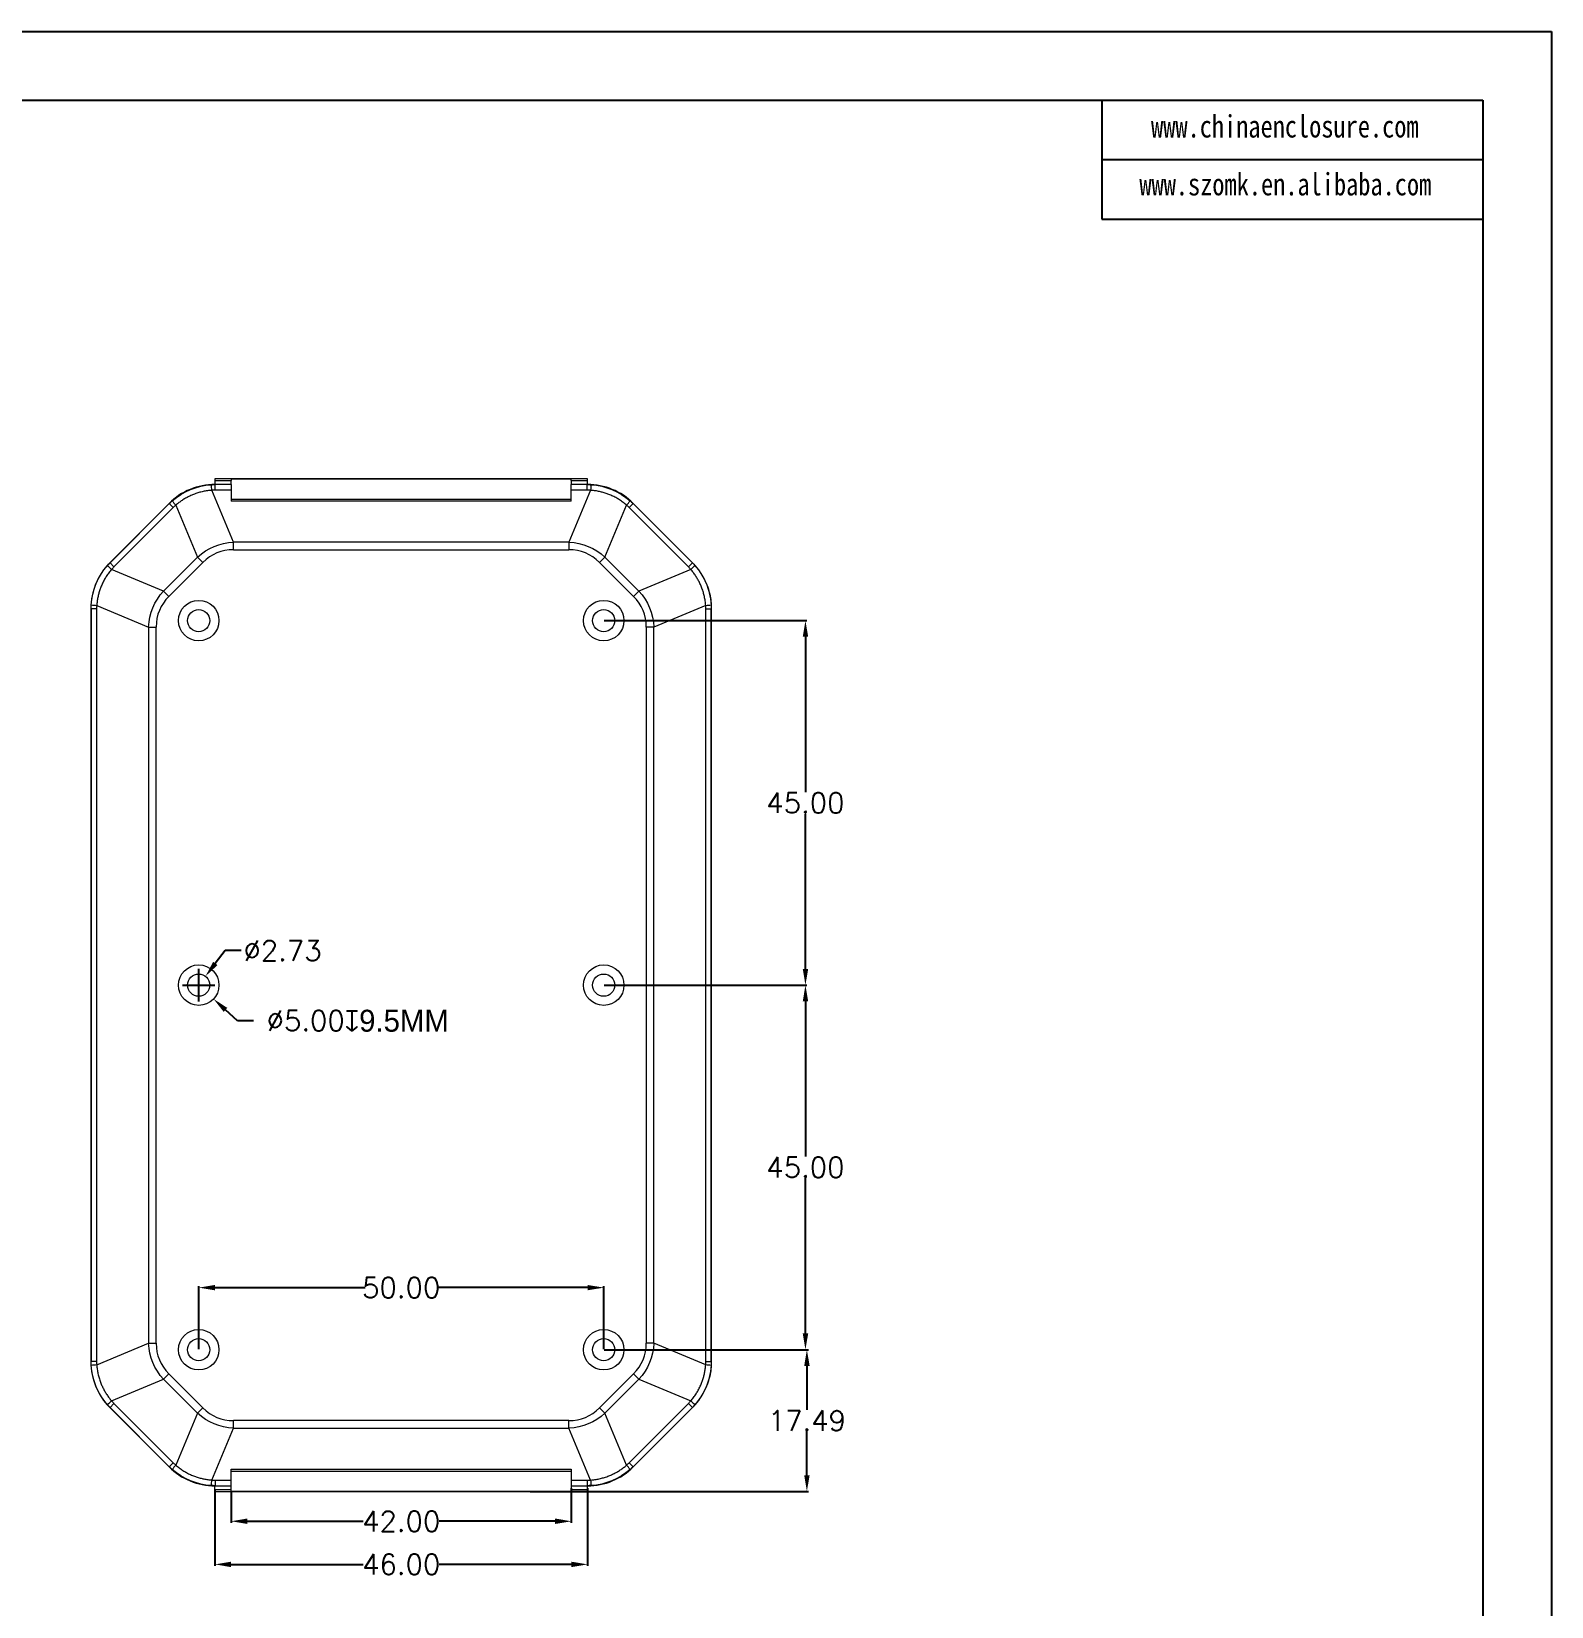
# Model space of a CAD drawing. Header units: inches. Extents: x 1153 to 3519, y 573 to 968.
# Drawn here: x 3331.4 to 3519, y 734.1 to 928.5 of the extents above; entities that cross this region are included whole.
import ezdxf

# ---------------------------------------------------------------- set-up
doc = ezdxf.new("R2010")
doc.units = ezdxf.units.IN
doc.layers.add('文字', color=81, linetype='Continuous')
doc.styles.get("Standard").update_dxf_attribs({"font": 'txt', "bigfont": 'gbcbig.shx'})
doc.styles.add('宋体', font='', dxfattribs={"width": 0.8, "height": 3.5})
doc.styles.get('宋体').set_extended_font_data('SimSun')
doc.dimstyles.new('2.5', dxfattribs={"dimtxt": 2.5, "dimasz": 2, "dimexe": 0.18, "dimexo": 0.0625, "dimgap": 0.09, "dimtad": 0, "dimtih": 1, "dimtoh": 1, "dimzin": 0, "dimdsep": 46, "dimtxsty": 'Standard', "dimcen": 2, "dimadec": 0, "dimazin": 0, "dimtfac": 1, "dimtofl": 0, "dimtmove": 0, "dimatfit": 3, "dimfxl": 1, "dimtolj": 1, "dimtzin": 0, "dimarcsym": 0})

# ---------------------------------------------------------------- blocks, each defined once
blk = doc.blocks.new('*D136')
at = {"color": 0, "lineweight": -2, "transparency": 16777216}
for p, q in [((3355.26, 815.04), (3354.04, 813.45)), ((3357.26, 815.04), (3355.26, 815.04)), ((3352, 808.78), (3352, 812.78)), ((3350, 810.78), (3354, 810.78))]:
    blk.add_line(p, q, dxfattribs=at)
at = {"color": 0, "transparency": 16777216}
blk.add_solid([(3353.78, 813.66), (3354.31, 813.25), (3352.83, 811.86)], dxfattribs=at)
at = {"layer": 'Defpoints', "color": 0, "transparency": 16777216}
for p in [(3352.83, 811.86), (3351.17, 809.69)]:
    blk.add_point(p, dxfattribs=at)
at = {"color": 0, "transparency": 16777216, "insert": (3362.35, 815.04), "char_height": 2.5, "attachment_point": 5}
blk.add_mtext('\\A1;∅2.73', dxfattribs=at)
blk = doc.blocks.new('*D137')
at = {"color": 0, "lineweight": -2, "transparency": 16777216}
for p, q in [((3352, 808.78), (3352, 812.78)), ((3350, 810.78), (3354, 810.78)), ((3356.77, 806.37), (3355.3, 807.73)), ((3358.77, 806.37), (3356.77, 806.37))]:
    blk.add_line(p, q, dxfattribs=at)
at = {"color": 0, "transparency": 16777216}
blk.add_solid([(3355.53, 807.97), (3355.08, 807.48), (3353.83, 809.08)], dxfattribs=at)
at = {"layer": 'Defpoints', "color": 0, "transparency": 16777216}
for p in [(3350.16, 812.47), (3353.83, 809.08)]:
    blk.add_point(p, dxfattribs=at)
at = {"color": 0, "transparency": 16777216, "insert": (3371.63, 806.37), "char_height": 2.5, "attachment_point": 5}
blk.add_mtext('\\A1;∅5.00{\\fAIGDT|b0|i0|c2|p2;\\H1.0833x;x9.5MM}', dxfattribs=at)
blk = doc.blocks.new('*D138')
at = {"color": 0, "lineweight": -2, "transparency": 16777216}
for p, q in [((3352, 765.84), (3352, 773.62)), ((3354, 773.44), (3372.53, 773.44)), ((3400, 773.44), (3381.46, 773.44)), ((3402, 765.84), (3402, 773.62))]:
    blk.add_line(p, q, dxfattribs=at)
at = {"color": 0, "transparency": 16777216}
for points in [[(3354, 773.77), (3354, 773.11), (3352, 773.44)], [(3400, 773.77), (3400, 773.11), (3402, 773.44)]]:
    blk.add_solid(points, dxfattribs=at)
at = {"layer": 'Defpoints', "color": 0, "transparency": 16777216}
for p in [(3402, 773.44), (3352, 765.78), (3402, 765.78)]:
    blk.add_point(p, dxfattribs=at)
at = {"color": 0, "transparency": 16777216, "insert": (3377, 773.44), "char_height": 2.5, "attachment_point": 5}
blk.add_mtext('\\A1;50.00', dxfattribs=at)
blk = doc.blocks.new('*D139')
at = {"color": 0, "lineweight": -2, "transparency": 16777216}
for p, q in [((3402.06, 810.78), (3427.08, 810.78)), ((3426.9, 808.78), (3426.9, 789.62)), ((3426.9, 767.78), (3426.9, 786.94)), ((3402.06, 765.78), (3427.08, 765.78))]:
    blk.add_line(p, q, dxfattribs=at)
at = {"color": 0, "transparency": 16777216}
for points in [[(3426.57, 808.78), (3427.24, 808.78), (3426.9, 810.78)], [(3426.57, 767.78), (3427.24, 767.78), (3426.9, 765.78)]]:
    blk.add_solid(points, dxfattribs=at)
at = {"layer": 'Defpoints', "color": 0, "transparency": 16777216}
for p in [(3402, 810.78), (3426.9, 810.78), (3402, 765.78)]:
    blk.add_point(p, dxfattribs=at)
at = {"color": 0, "transparency": 16777216, "insert": (3426.9, 788.28), "char_height": 2.5, "attachment_point": 5}
blk.add_mtext('\\A1;45.00', dxfattribs=at)
blk = doc.blocks.new('*D140')
at = {"color": 0, "lineweight": -2, "transparency": 16777216}
for p, q in [((3402.06, 855.78), (3427.08, 855.78)), ((3426.9, 853.78), (3426.9, 834.62)), ((3426.9, 812.78), (3426.9, 831.94)), ((3402.06, 810.78), (3427.08, 810.78))]:
    blk.add_line(p, q, dxfattribs=at)
at = {"color": 0, "transparency": 16777216}
for points in [[(3426.57, 853.78), (3427.24, 853.78), (3426.9, 855.78)], [(3426.57, 812.78), (3427.24, 812.78), (3426.9, 810.78)]]:
    blk.add_solid(points, dxfattribs=at)
at = {"layer": 'Defpoints', "color": 0, "transparency": 16777216}
for p in [(3402, 855.78), (3426.9, 855.78), (3402, 810.78)]:
    blk.add_point(p, dxfattribs=at)
at = {"color": 0, "transparency": 16777216, "insert": (3426.9, 833.28), "char_height": 2.5, "attachment_point": 5}
blk.add_mtext('\\A1;45.00', dxfattribs=at)
blk = doc.blocks.new('*D143')
at = {"color": 0, "lineweight": -2, "transparency": 16777216}
for p, q in [((3402.06, 765.78), (3427.26, 765.78)), ((3427.08, 763.78), (3427.08, 758.37)), ((3427.08, 750.29), (3427.08, 755.69)), ((3392.92, 748.29), (3427.26, 748.29))]:
    blk.add_line(p, q, dxfattribs=at)
at = {"color": 0, "transparency": 16777216}
for points in [[(3426.75, 763.78), (3427.42, 763.78), (3427.08, 765.78)], [(3426.75, 750.29), (3427.42, 750.29), (3427.08, 748.29)]]:
    blk.add_solid(points, dxfattribs=at)
at = {"layer": 'Defpoints', "color": 0, "transparency": 16777216}
for p in [(3402, 765.78), (3427.08, 765.78), (3392.86, 748.29)]:
    blk.add_point(p, dxfattribs=at)
at = {"color": 0, "transparency": 16777216, "insert": (3427.08, 757.03), "char_height": 2.5, "attachment_point": 5}
blk.add_mtext('\\A1;17.49', dxfattribs=at)
blk = doc.blocks.new('*D144')
at = {"color": 0, "lineweight": -2, "transparency": 16777216}
for p, q in [((3398, 748.67), (3398, 744.42)), ((3356, 748.23), (3356, 744.42)), ((3358, 744.6), (3372.32, 744.6)), ((3396, 744.6), (3381.67, 744.6))]:
    blk.add_line(p, q, dxfattribs=at)
at = {"color": 0, "transparency": 16777216}
for points in [[(3358, 744.94), (3358, 744.27), (3356, 744.6)], [(3396, 744.94), (3396, 744.27), (3398, 744.6)]]:
    blk.add_solid(points, dxfattribs=at)
at = {"layer": 'Defpoints', "color": 0, "transparency": 16777216}
for p in [(3398, 748.73), (3356, 748.3), (3398, 744.6)]:
    blk.add_point(p, dxfattribs=at)
at = {"color": 0, "transparency": 16777216, "insert": (3377, 744.6), "char_height": 2.5, "attachment_point": 5}
blk.add_mtext('\\A1;42.00', dxfattribs=at)
blk = doc.blocks.new('*D145')
at = {"color": 0, "lineweight": -2, "transparency": 16777216}
for p, q in [((3354, 748.53), (3354, 739.1)), ((3400, 748.67), (3400, 739.1)), ((3356, 739.28), (3372.32, 739.28)), ((3398, 739.28), (3381.67, 739.28))]:
    blk.add_line(p, q, dxfattribs=at)
at = {"color": 0, "transparency": 16777216}
for points in [[(3356, 739.61), (3356, 738.94), (3354, 739.28)], [(3398, 739.61), (3398, 738.94), (3400, 739.28)]]:
    blk.add_solid(points, dxfattribs=at)
at = {"layer": 'Defpoints', "color": 0, "transparency": 16777216}
for p in [(3354, 748.6), (3400, 748.73), (3354, 739.28)]:
    blk.add_point(p, dxfattribs=at)
at = {"color": 0, "transparency": 16777216, "insert": (3377, 739.28), "char_height": 2.5, "attachment_point": 5}
blk.add_mtext('\\A1;46.00', dxfattribs=at)

msp = doc.modelspace()

# ---------------------------------------------------------------- linework, layer by layer
for p, q in [((3016.166, 928.498), (3519.003, 928.498)), ((3519.003, 928.498), (3519.003, 572.957)), ((3029.178, 920.033), (3510.538, 920.033)), ((3463.509, 920.033), (3463.509, 905.336)), ((3510.538, 920.033), (3510.538, 581.422)), ((3463.509, 912.684), (3510.538, 912.684)), ((3463.509, 905.336), (3510.538, 905.336))]:
    msp.add_line(p, q)
at = {"color": 7, "linetype": 'Continuous', "lineweight": 15}
for p, q in [((3399.997, 873.27), (3353.997, 873.27)), ((3353.997, 873.27), (3353.997, 873.078)), ((3353.997, 873.078), (3353.997, 872.578)), ((3353.997, 873.078), (3355.997, 873.078)), ((3355.997, 873.261), (3397.997, 873.261)), ((3355.997, 873.261), (3355.997, 873.078)), ((3355.997, 872.578), (3355.997, 873.078)), ((3397.997, 873.078), (3397.997, 873.261)), ((3397.997, 873.078), (3399.997, 873.078)), ((3397.997, 873.078), (3397.997, 872.578)), ((3399.997, 873.078), (3399.997, 873.27)), ((3399.997, 872.578), (3399.997, 873.078)), ((3356.29, 865.468), (3353.617, 871.867)), ((3355.997, 872.578), (3353.997, 872.578)), ((3353.997, 872.569), (3353.997, 872.578)), ((3354.027, 872.564), (3354.022, 872.569)), ((3355.997, 872.569), (3354.022, 872.569)), ((3354.027, 871.879), (3354.027, 872.564)), ((3355.997, 872.564), (3354.027, 872.564)), ((3355.997, 871.879), (3354.027, 871.879)), ((3355.997, 872.578), (3355.997, 872.569)), ((3355.997, 872.564), (3355.997, 872.569)), ((3355.997, 872.564), (3355.997, 871.879)), ((3355.997, 871.879), (3355.997, 870.54)), ((3400.378, 871.867), (3397.705, 865.468)), ((3399.997, 872.578), (3397.997, 872.578)), ((3397.997, 872.569), (3397.997, 872.578)), ((3399.973, 872.569), (3397.997, 872.569)), ((3397.997, 872.569), (3397.997, 872.564)), ((3399.968, 872.564), (3397.997, 872.564)), ((3397.997, 871.879), (3397.997, 872.564)), ((3397.997, 870.54), (3397.997, 871.879)), ((3399.968, 871.879), (3397.997, 871.879)), ((3399.973, 872.569), (3399.968, 872.564)), ((3399.968, 871.879), (3399.968, 872.564)), ((3399.997, 872.578), (3399.997, 872.569)), ((3341.032, 862.928), (3348.349, 870.244)), ((3348.371, 870.222), (3341.055, 862.905)), ((3341.54, 862.42), (3348.856, 869.737)), ((3348.349, 870.244), (3348.371, 870.222)), ((3348.856, 869.737), (3348.371, 870.222)), ((3349.171, 870.032), (3351.847, 863.627)), ((3355.997, 870.753), (3397.997, 870.753)), ((3397.997, 870.54), (3355.997, 870.54)), ((3402.148, 863.627), (3404.824, 870.032)), ((3405.624, 870.222), (3405.139, 869.737)), ((3405.139, 869.737), (3412.455, 862.42)), ((3405.624, 870.222), (3405.646, 870.244)), ((3412.94, 862.905), (3405.624, 870.222)), ((3405.646, 870.244), (3412.963, 862.928)), ((3397.705, 865.468), (3356.29, 865.468)), ((3356.29, 864.524), (3356.29, 865.468)), ((3397.705, 865.468), (3397.705, 864.524)), ((3351.847, 863.627), (3347.649, 859.429)), ((3351.847, 863.627), (3352.513, 862.962)), ((3356.29, 864.524), (3397.705, 864.524)), ((3402.148, 863.627), (3401.482, 862.962)), ((3406.346, 859.429), (3402.148, 863.627)), ((3341.055, 862.905), (3341.032, 862.928)), ((3341.055, 862.905), (3341.54, 862.42)), ((3347.649, 859.429), (3341.244, 862.105)), ((3348.315, 858.764), (3352.513, 862.962)), ((3401.482, 862.962), (3405.68, 858.764)), ((3412.751, 862.105), (3406.346, 859.429)), ((3412.94, 862.905), (3412.455, 862.42)), ((3412.963, 862.928), (3412.94, 862.905)), ((3347.649, 859.429), (3348.315, 858.764)), ((3406.346, 859.429), (3405.68, 858.764)), ((3339.409, 857.66), (3345.808, 854.986)), ((3414.585, 857.66), (3408.186, 854.986)), ((3338.689, 857.271), (3338.712, 857.249)), ((3338.689, 857.271), (3338.689, 764.286)), ((3339.397, 857.249), (3338.712, 857.249)), ((3338.712, 857.249), (3338.712, 764.309)), ((3339.397, 857.249), (3339.397, 764.309)), ((3414.598, 764.309), (3414.598, 857.249)), ((3414.598, 857.249), (3415.283, 857.249)), ((3415.305, 857.271), (3415.283, 857.249)), ((3415.283, 764.309), (3415.283, 857.249)), ((3415.305, 764.286), (3415.305, 857.271)), ((3345.808, 854.986), (3345.808, 766.572)), ((3345.808, 854.986), (3346.752, 854.986)), ((3346.752, 766.572), (3346.752, 854.986)), ((3407.243, 854.986), (3407.243, 766.572)), ((3408.186, 854.986), (3407.243, 854.986)), ((3408.186, 766.572), (3408.186, 854.986)), ((3339.409, 763.898), (3345.808, 766.572)), ((3345.808, 766.572), (3346.752, 766.572)), ((3408.186, 766.572), (3407.243, 766.572)), ((3414.585, 763.898), (3408.186, 766.572)), ((3338.689, 764.286), (3338.712, 764.309)), ((3339.397, 764.309), (3338.712, 764.309)), ((3414.598, 764.309), (3415.283, 764.309)), ((3415.305, 764.286), (3415.283, 764.309)), ((3341.244, 759.452), (3347.649, 762.128)), ((3347.649, 762.128), (3348.315, 762.794)), ((3347.649, 762.128), (3351.847, 757.93)), ((3352.513, 758.596), (3348.315, 762.794)), ((3405.68, 762.794), (3401.482, 758.596)), ((3402.148, 757.93), (3406.346, 762.128)), ((3406.346, 762.128), (3405.68, 762.794)), ((3406.346, 762.128), (3412.751, 759.452)), ((3341.032, 758.63), (3341.055, 758.653)), ((3348.349, 751.313), (3341.032, 758.63)), ((3341.055, 758.653), (3341.54, 759.138)), ((3341.055, 758.653), (3348.371, 751.336)), ((3348.856, 751.821), (3341.54, 759.138)), ((3351.847, 757.93), (3352.513, 758.596)), ((3402.148, 757.93), (3401.482, 758.596)), ((3412.455, 759.138), (3405.139, 751.821)), ((3405.624, 751.336), (3412.94, 758.653)), ((3412.963, 758.63), (3405.646, 751.313)), ((3412.94, 758.653), (3412.455, 759.138)), ((3412.94, 758.653), (3412.963, 758.63)), ((3351.847, 757.93), (3349.171, 751.525)), ((3397.705, 757.033), (3356.29, 757.033)), ((3356.29, 756.09), (3356.29, 757.033)), ((3397.705, 756.09), (3397.705, 757.033)), ((3404.824, 751.525), (3402.148, 757.93)), ((3353.617, 749.691), (3356.29, 756.09)), ((3356.29, 756.09), (3397.705, 756.09)), ((3400.378, 749.691), (3397.705, 756.09)), ((3348.371, 751.336), (3348.349, 751.313)), ((3348.371, 751.336), (3348.856, 751.821)), ((3355.997, 751.018), (3397.997, 751.018)), ((3355.997, 749.679), (3355.997, 751.018)), ((3355.997, 750.805), (3397.997, 750.805)), ((3397.997, 751.018), (3397.997, 749.679)), ((3405.624, 751.336), (3405.139, 751.821)), ((3405.646, 751.313), (3405.624, 751.336)), ((3353.997, 748.988), (3353.997, 748.98)), ((3353.997, 748.98), (3355.997, 748.98)), ((3353.997, 748.48), (3353.997, 748.98)), ((3354.022, 748.988), (3354.027, 748.993)), ((3354.022, 748.988), (3355.997, 748.988)), ((3354.027, 749.679), (3355.997, 749.679)), ((3354.027, 749.679), (3354.027, 748.993)), ((3354.027, 748.993), (3355.997, 748.993)), ((3355.997, 748.993), (3355.997, 749.679)), ((3355.997, 748.988), (3355.997, 748.993)), ((3355.997, 748.98), (3355.997, 748.988)), ((3355.997, 748.48), (3355.997, 748.98)), ((3397.997, 749.679), (3399.968, 749.679)), ((3397.997, 749.679), (3397.997, 748.993)), ((3397.997, 748.993), (3399.968, 748.993)), ((3397.997, 748.993), (3397.997, 748.988)), ((3397.997, 748.988), (3399.973, 748.988)), ((3397.997, 748.988), (3397.997, 748.98)), ((3397.997, 748.98), (3399.997, 748.98)), ((3397.997, 748.98), (3397.997, 748.48)), ((3399.968, 749.679), (3399.968, 748.993)), ((3399.973, 748.988), (3399.968, 748.993)), ((3399.997, 748.98), (3399.997, 748.988)), ((3399.997, 748.48), (3399.997, 748.98)), ((3355.997, 748.48), (3353.997, 748.48)), ((3353.997, 748.48), (3353.997, 748.288)), ((3353.997, 748.288), (3399.997, 748.288)), ((3355.997, 748.296), (3355.997, 748.48)), ((3355.997, 748.296), (3397.997, 748.296)), ((3399.997, 748.48), (3397.997, 748.48)), ((3397.997, 748.48), (3397.997, 748.296)), ((3399.997, 748.288), (3399.997, 748.48))]:
    msp.add_line(p, q, dxfattribs=at)
for centre, radius in [((3351.997, 855.779), 2.5), ((3401.997, 855.779), 2.5), ((3351.997, 855.779), 1.367), ((3401.997, 855.779), 1.367), ((3351.997, 810.779), 2.5), ((3401.997, 810.779), 2.5), ((3351.997, 810.779), 1.367), ((3401.997, 810.779), 1.367), ((3351.997, 765.779), 2.5), ((3401.997, 765.779), 2.5), ((3351.997, 765.779), 1.367), ((3401.997, 765.779), 1.367)]:
    msp.add_circle(centre, radius, dxfattribs=at)
for centre, radius, start, end in [((3345.59, 871.522), 8.034, 2.45871, 7.35322), ((3408.405, 871.522), 8.034, 172.64678, 177.54129), ((3354.935, 875.29), 7.801, 217.32641, 222.37171), ((3399.06, 875.29), 7.801, 317.62829, 322.67359), ((3335.986, 856.342), 7.801, 47.62829, 52.67359), ((3418.009, 856.342), 7.801, 127.32641, 132.37171), ((3339.754, 865.686), 8.034, 262.64678, 267.54129), ((3414.241, 865.686), 8.034, 272.45871, 277.35322), ((3339.754, 755.872), 8.034, 92.45871, 97.35322), ((3414.241, 755.872), 8.034, 82.64678, 87.54129), ((3335.986, 765.216), 7.801, 307.32641, 312.37171), ((3418.009, 765.216), 7.801, 227.62829, 232.67359), ((3354.935, 746.268), 7.801, 137.62829, 142.67359), ((3399.06, 746.268), 7.801, 37.32641, 42.37171), ((3345.59, 750.035), 8.034, 352.64678, 357.54129), ((3408.405, 750.035), 8.034, 182.45871, 187.35322)]:
    msp.add_arc(centre, radius, start, end, dxfattribs=at)
for centre, major_axis, start_param, end_param in [((3354.007, 864.586), (-5.659, 5.659), 5.4988559, 6.2831853), ((3354.025, 864.568), (-5.659, 5.659), 5.4979394, 5.5010374), ((3399.97, 864.568), (-5.659, -5.659), 3.9237406, 3.9268385), ((3399.988, 864.586), (-5.659, -5.659), 3.1415927, 3.9259221), ((3346.691, 857.269), (5.659, -5.659), 3.1415927, 3.9268385), ((3407.304, 857.269), (5.659, 5.659), 5.4979394, 6.2831853), ((3346.691, 764.289), (-5.659, -5.659), 5.4979394, 6.2831853), ((3407.304, 764.289), (-5.659, 5.659), 3.1415927, 3.9268385), ((3354.007, 756.972), (5.659, 5.659), 3.1415927, 3.9259221), ((3399.988, 756.972), (5.659, -5.659), 5.4988559, 6.2831853), ((3354.025, 756.989), (5.659, 5.659), 3.9237406, 3.9268385)]:
    msp.add_ellipse(centre, major_axis=major_axis, ratio=0.9996955, start_param=start_param, end_param=end_param, dxfattribs=at)
for points in [[(3348.731, 870.559), (3350.066, 871.738), (3351.782, 872.445), (3353.558, 872.55)], [(3353.558, 872.55), (3353.714, 872.56), (3353.871, 872.564), (3354.027, 872.564)], [(3399.968, 872.564), (3400.124, 872.564), (3400.281, 872.56), (3400.437, 872.55)], [(3400.437, 872.55), (3402.215, 872.445), (3403.93, 871.737), (3405.264, 870.559)], [(3348.371, 870.222), (3348.488, 870.338), (3348.608, 870.451), (3348.731, 870.559)], [(3349.171, 870.032), (3349.063, 869.937), (3348.958, 869.838), (3348.856, 869.737)], [(3405.139, 869.737), (3405.037, 869.838), (3404.932, 869.937), (3404.824, 870.032)], [(3351.847, 863.627), (3353.102, 864.765), (3354.596, 865.383), (3356.29, 865.468)], [(3397.705, 865.468), (3399.399, 865.383), (3400.893, 864.765), (3402.148, 863.627)], [(3356.29, 864.524), (3354.82, 864.524), (3353.55, 863.999), (3352.513, 862.962)], [(3401.482, 862.962), (3400.445, 863.999), (3399.175, 864.524), (3397.705, 864.524)], [(3338.726, 857.718), (3338.831, 859.496), (3339.539, 861.212), (3340.717, 862.545)], [(3341.54, 862.42), (3341.438, 862.318), (3341.339, 862.213), (3341.244, 862.105)], [(3412.751, 862.105), (3412.656, 862.213), (3412.557, 862.318), (3412.455, 862.42)], [(3412.94, 862.905), (3413.056, 862.789), (3413.169, 862.669), (3413.278, 862.545)], [(3413.278, 862.545), (3414.456, 861.211), (3415.164, 859.494), (3415.269, 857.718)], [(3345.808, 854.986), (3345.893, 856.68), (3346.512, 858.174), (3347.649, 859.429)], [(3406.346, 859.429), (3407.483, 858.174), (3408.102, 856.68), (3408.186, 854.986)], [(3338.712, 857.249), (3338.712, 857.406), (3338.717, 857.562), (3338.726, 857.718)], [(3348.315, 858.764), (3347.277, 857.726), (3346.752, 856.456), (3346.752, 854.986)], [(3407.243, 854.986), (3407.243, 856.456), (3406.717, 857.726), (3405.68, 858.764)], [(3347.649, 762.128), (3346.512, 763.383), (3345.893, 764.877), (3345.808, 766.572)], [(3346.752, 766.572), (3346.752, 765.101), (3347.277, 763.831), (3348.315, 762.794)], [(3405.68, 762.794), (3406.717, 763.831), (3407.243, 765.101), (3407.243, 766.572)], [(3408.186, 766.572), (3408.102, 764.877), (3407.483, 763.383), (3406.346, 762.128)], [(3415.283, 764.309), (3415.283, 764.152), (3415.278, 763.996), (3415.269, 763.839)], [(3340.717, 759.012), (3339.538, 760.347), (3338.831, 762.063), (3338.726, 763.839)], [(3415.269, 763.839), (3415.164, 762.062), (3414.455, 760.346), (3413.278, 759.012)], [(3341.055, 758.653), (3340.938, 758.769), (3340.826, 758.889), (3340.717, 759.012)], [(3341.244, 759.452), (3341.339, 759.344), (3341.438, 759.239), (3341.54, 759.138)], [(3352.513, 758.596), (3353.55, 757.559), (3354.82, 757.033), (3356.29, 757.033)], [(3397.705, 757.033), (3399.175, 757.033), (3400.445, 757.559), (3401.482, 758.596)], [(3412.455, 759.138), (3412.557, 759.239), (3412.656, 759.344), (3412.751, 759.452)], [(3356.29, 756.09), (3354.596, 756.174), (3353.102, 756.793), (3351.847, 757.93)], [(3402.148, 757.93), (3400.893, 756.793), (3399.399, 756.174), (3397.705, 756.09)], [(3353.558, 749.007), (3351.78, 749.112), (3350.064, 749.821), (3348.731, 750.998)], [(3348.856, 751.821), (3348.958, 751.719), (3349.063, 751.621), (3349.171, 751.525)], [(3405.264, 750.998), (3403.929, 749.82), (3402.213, 749.112), (3400.437, 749.007)], [(3404.824, 751.525), (3404.932, 751.621), (3405.037, 751.719), (3405.139, 751.821)], [(3405.624, 751.336), (3405.507, 751.22), (3405.387, 751.107), (3405.264, 750.998)], [(3354.027, 748.993), (3353.871, 748.993), (3353.714, 748.998), (3353.558, 749.007)], [(3399.973, 748.988), (3399.981, 748.988), (3399.989, 748.988), (3399.997, 748.988)]]:
    msp.add_open_spline(points, degree=3, dxfattribs=at)
for points, knots in [([(3353.617, 871.867), (3353.526, 871.859), (3353.344, 871.844), (3353.074, 871.81), (3352.806, 871.766), (3352.54, 871.713), (3352.277, 871.651), (3352.015, 871.579), (3351.756, 871.498), (3351.499, 871.408), (3351.178, 871.282), (3350.798, 871.111), (3350.365, 870.882), (3349.95, 870.626), (3349.549, 870.345), (3349.297, 870.137), (3349.171, 870.032)], [0, 0, 0, 0, 0.05588853, 0.11155369, 0.16705536, 0.22245393, 0.27781014, 0.33318489, 0.38863898, 0.44423298, 0.50002698, 0.60026433, 0.7000273, 0.79966861, 0.89954232, 1, 1, 1, 1]), ([(3354.027, 871.879), (3353.959, 871.878), (3353.822, 871.877), (3353.685, 871.87), (3353.617, 871.867)], [0, 0, 0, 0, 0.5000182, 1, 1, 1, 1]), ([(3400.378, 871.867), (3400.31, 871.87), (3400.173, 871.877), (3400.036, 871.878), (3399.968, 871.879)], [0, 0, 0, 0, 0.4999818, 1, 1, 1, 1]), ([(3404.824, 870.032), (3404.754, 870.091), (3404.615, 870.208), (3404.399, 870.374), (3404.178, 870.532), (3403.952, 870.682), (3403.722, 870.824), (3403.486, 870.958), (3403.245, 871.083), (3402.999, 871.2), (3402.683, 871.337), (3402.292, 871.484), (3401.824, 871.627), (3401.349, 871.739), (3400.867, 871.822), (3400.541, 871.852), (3400.378, 871.867)], [0, 0, 0, 0, 0.0559071, 0.1115867, 0.1670986, 0.2225028, 0.2778602, 0.3332312, 0.3886768, 0.4442572, 0.5000326, 0.6002999, 0.7000765, 0.7997159, 0.8995728, 1, 1, 1, 1]), ([(3405.264, 870.559), (3405.325, 870.505), (3405.448, 870.395), (3405.565, 870.279), (3405.624, 870.222)], [0, 0, 0, 0, 0.5001026, 1, 1, 1, 1]), ([(3341.244, 862.105), (3341.185, 862.036), (3341.068, 861.896), (3340.902, 861.68), (3340.744, 861.46), (3340.594, 861.234), (3340.452, 861.003), (3340.318, 860.767), (3340.193, 860.526), (3340.076, 860.281), (3339.939, 859.964), (3339.792, 859.573), (3339.649, 859.106), (3339.537, 858.63), (3339.454, 858.148), (3339.424, 857.823), (3339.409, 857.66)], [0, 0, 0, 0, 0.0559071, 0.11158672, 0.16709856, 0.22250284, 0.27786016, 0.33323124, 0.38867678, 0.44425724, 0.50003261, 0.60029988, 0.7000765, 0.79971586, 0.89957284, 1, 1, 1, 1]), ([(3340.717, 862.545), (3340.772, 862.607), (3340.882, 862.729), (3340.997, 862.846), (3341.055, 862.905)], [0, 0, 0, 0, 0.5001026, 1, 1, 1, 1]), ([(3414.585, 857.66), (3414.578, 857.751), (3414.563, 857.932), (3414.528, 858.202), (3414.485, 858.47), (3414.432, 858.736), (3414.37, 859), (3414.298, 859.261), (3414.217, 859.52), (3414.127, 859.777), (3414.001, 860.098), (3413.829, 860.479), (3413.601, 860.911), (3413.345, 861.327), (3413.064, 861.727), (3412.855, 861.979), (3412.751, 862.105)], [0, 0, 0, 0, 0.0558885, 0.1115537, 0.1670554, 0.2224539, 0.2778101, 0.3331849, 0.388639, 0.444233, 0.500027, 0.6002643, 0.7000273, 0.7996686, 0.8995423, 1, 1, 1, 1]), ([(3339.409, 857.66), (3339.406, 857.591), (3339.399, 857.454), (3339.398, 857.317), (3339.397, 857.249)], [0, 0, 0, 0, 0.4999818, 1, 1, 1, 1]), ([(3414.598, 857.249), (3414.597, 857.317), (3414.596, 857.454), (3414.589, 857.591), (3414.585, 857.66)], [0, 0, 0, 0, 0.5000182, 1, 1, 1, 1]), ([(3415.269, 857.718), (3415.273, 857.64), (3415.281, 857.484), (3415.282, 857.327), (3415.283, 857.249)], [0, 0, 0, 0, 0.4999362, 1, 1, 1, 1]), ([(3338.726, 763.839), (3338.722, 763.917), (3338.714, 764.074), (3338.713, 764.23), (3338.712, 764.309)], [0, 0, 0, 0, 0.4999486, 1, 1, 1, 1]), ([(3339.397, 764.309), (3339.398, 764.24), (3339.399, 764.103), (3339.406, 763.966), (3339.409, 763.898)], [0, 0, 0, 0, 0.5000182, 1, 1, 1, 1]), ([(3414.585, 763.898), (3414.589, 763.966), (3414.596, 764.103), (3414.597, 764.24), (3414.598, 764.309)], [0, 0, 0, 0, 0.4999818, 1, 1, 1, 1]), ([(3339.409, 763.898), (3339.417, 763.807), (3339.432, 763.626), (3339.467, 763.356), (3339.51, 763.088), (3339.563, 762.822), (3339.625, 762.558), (3339.697, 762.297), (3339.778, 762.038), (3339.868, 761.781), (3339.994, 761.46), (3340.166, 761.079), (3340.394, 760.647), (3340.65, 760.231), (3340.931, 759.83), (3341.14, 759.579), (3341.244, 759.452)], [0, 0, 0, 0, 0.0558885, 0.1115537, 0.1670554, 0.2224539, 0.2778101, 0.3331849, 0.388639, 0.444233, 0.500027, 0.6002643, 0.7000273, 0.7996686, 0.8995423, 1, 1, 1, 1]), ([(3412.751, 759.452), (3412.81, 759.522), (3412.927, 759.661), (3413.093, 759.877), (3413.251, 760.098), (3413.401, 760.324), (3413.543, 760.555), (3413.676, 760.791), (3413.802, 761.031), (3413.919, 761.277), (3414.056, 761.594), (3414.203, 761.984), (3414.346, 762.452), (3414.457, 762.927), (3414.541, 763.41), (3414.571, 763.735), (3414.585, 763.898)], [0, 0, 0, 0, 0.0559071, 0.1115867, 0.1670986, 0.2225028, 0.2778602, 0.3332312, 0.3886768, 0.4442572, 0.5000326, 0.6002999, 0.7000765, 0.7997159, 0.8995728, 1, 1, 1, 1]), ([(3413.278, 759.012), (3413.223, 758.951), (3413.113, 758.829), (3412.998, 758.711), (3412.94, 758.653)], [0, 0, 0, 0, 0.5001026, 1, 1, 1, 1]), ([(3348.731, 750.998), (3348.67, 751.053), (3348.547, 751.163), (3348.43, 751.278), (3348.371, 751.336)], [0, 0, 0, 0, 0.5001026, 1, 1, 1, 1]), ([(3349.171, 751.525), (3349.241, 751.467), (3349.38, 751.35), (3349.596, 751.184), (3349.817, 751.025), (3350.042, 750.875), (3350.273, 750.733), (3350.509, 750.6), (3350.75, 750.475), (3350.996, 750.358), (3351.312, 750.22), (3351.703, 750.073), (3352.171, 749.931), (3352.646, 749.819), (3353.128, 749.735), (3353.453, 749.706), (3353.617, 749.691)], [0, 0, 0, 0, 0.0559071, 0.1115867, 0.1670986, 0.2225028, 0.2778602, 0.3332312, 0.3886768, 0.4442572, 0.5000326, 0.6002999, 0.7000765, 0.7997159, 0.8995728, 1, 1, 1, 1]), ([(3400.378, 749.691), (3400.469, 749.698), (3400.65, 749.713), (3400.921, 749.748), (3401.189, 749.791), (3401.455, 749.844), (3401.718, 749.907), (3401.98, 749.978), (3402.239, 750.059), (3402.495, 750.15), (3402.817, 750.276), (3403.197, 750.447), (3403.63, 750.676), (3404.045, 750.932), (3404.446, 751.213), (3404.698, 751.421), (3404.824, 751.525)], [0, 0, 0, 0, 0.0558885, 0.1115537, 0.1670554, 0.2224539, 0.2778101, 0.3331849, 0.388639, 0.444233, 0.500027, 0.6002643, 0.7000273, 0.7996686, 0.8995423, 1, 1, 1, 1]), ([(3353.617, 749.691), (3353.685, 749.687), (3353.822, 749.68), (3353.959, 749.679), (3354.027, 749.679)], [0, 0, 0, 0, 0.4999818, 1, 1, 1, 1]), ([(3399.968, 749.679), (3400.036, 749.679), (3400.173, 749.68), (3400.31, 749.687), (3400.378, 749.691)], [0, 0, 0, 0, 0.50001821, 1, 1, 1, 1]), ([(3400.437, 749.007), (3400.359, 749.003), (3400.202, 748.995), (3400.046, 748.994), (3399.968, 748.993)], [0, 0, 0, 0, 0.4999362, 1, 1, 1, 1])]:
    msp.add_open_spline(points, degree=3, knots=knots, dxfattribs=at)

# ---------------------------------------------------------------- texts
at = {"layer": '文字', "color": 0, "char_height": 2.75905, "width": 48.47385, "attachment_point": 1, "style": '宋体'}
for s, insert in [('www.chinaenclosure.com', (3469.567, 918.171)), ('www.szomk.en.alibaba.com', (3468.125, 911.026))]:
    msp.add_mtext(s, dxfattribs=dict(at, insert=insert))

# ---------------------------------------------------------------- dimensions: what is measured, and where the dimension line sits
for base, p1, p2, picture, middle in [((3426.902, 855.779), (3401.997, 810.779), (3401.997, 855.779), '*D140', (3426.902, 833.279)), ((3426.902, 810.779), (3401.997, 765.779), (3401.997, 810.779), '*D139', (3426.902, 788.279)), ((3427.082, 765.779), (3392.855, 748.288), (3401.997, 765.779), '*D143', (3427.082, 757.033))]:
    dim = msp.add_linear_dim(base=base, p1=p1, p2=p2, angle=90, dimstyle='2.5')
    dim.commit()
    dim.dimension.update_dxf_attribs({"geometry": picture, "text_midpoint": middle})
dim = msp.add_diameter_dim_2p(p1=(3351.166, 809.693), p2=(3352.828, 811.864), dimstyle='2.5')
dim.commit()
dim.dimension.update_dxf_attribs({"geometry": '*D136', "text_midpoint": (3362.35, 815.041)})
dim = msp.add_diameter_dim_2p(p1=(3350.16, 812.475), p2=(3353.834, 809.083), text='<>{\\fAIGDT|b0|i0|c2|p2;\\H1.0833x;x9.5MM}', dimstyle='2.5')
dim.commit()
dim.dimension.update_dxf_attribs({"geometry": '*D137', "text_midpoint": (3371.627, 806.37)})
for base, p1, p2, picture, middle in [((3401.997, 773.439), (3351.997, 765.779), (3401.997, 765.779), '*D138', (3376.997, 773.439)), ((3353.997, 739.275), (3399.997, 748.73), (3353.997, 748.597), '*D145', (3376.997, 739.275)), ((3397.997, 744.604), (3355.997, 748.296), (3397.997, 748.73), '*D144', (3376.997, 744.604))]:
    dim = msp.add_linear_dim(base=base, p1=p1, p2=p2, dimstyle='2.5')
    dim.commit()
    dim.dimension.update_dxf_attribs({"geometry": picture, "text_midpoint": middle})

doc.saveas('drawing.dxf')
